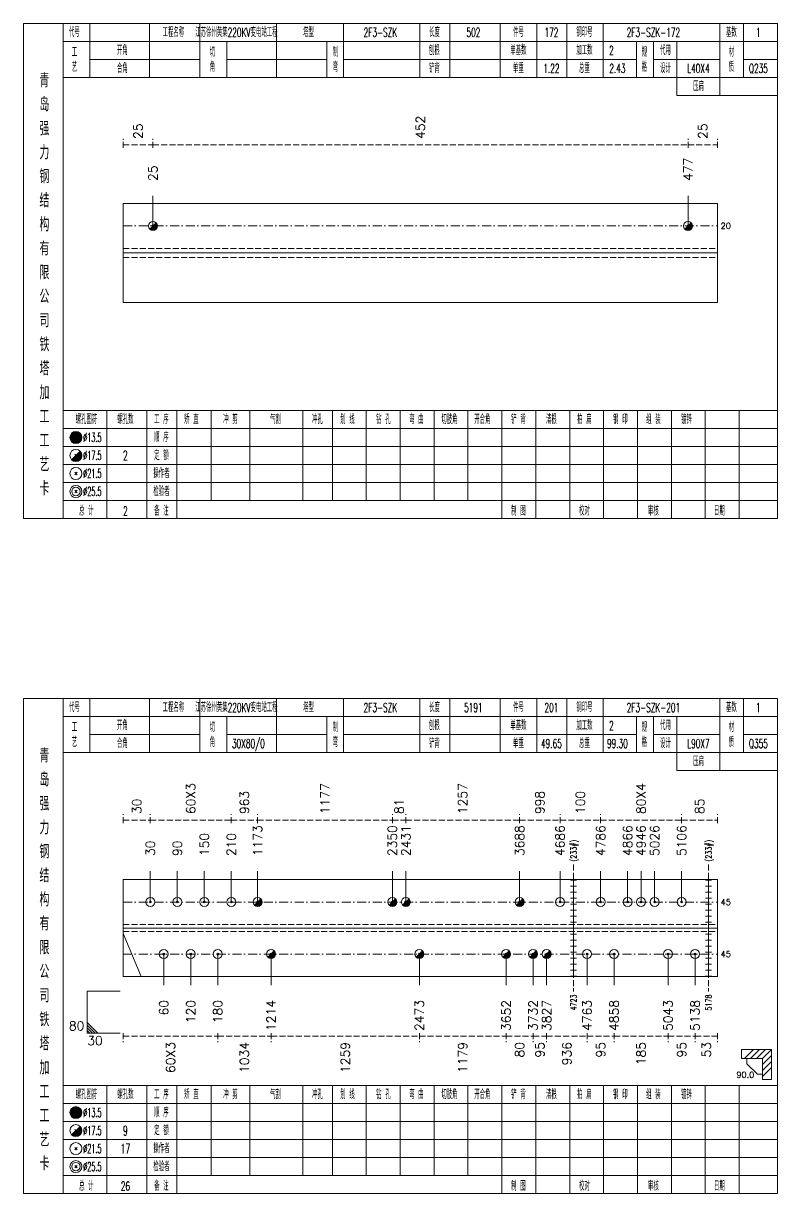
# Model space of a CAD drawing. Extents: x 0 to 4623, y -1159 to 4890.
# Drawn here: x 3425.4 to 3676.8, y 3825 to 4215 of the extents above; entities that cross this region are included whole.
import ezdxf
from ezdxf.enums import TextEntityAlignment as Align

# ---------------------------------------------------------------- set-up
doc = ezdxf.new("R2010")
doc.units = 0
doc.header["$MEASUREMENT"] = 0
doc.linetypes.add('一点画线', pattern=[5.2, 3, -1, 0.2, -1])
doc.linetypes.add('虚线', pattern=[2.75, 2, -0.75])
doc.layers.get('0').update_dxf_attribs({"linetype": 'CONTINUOUS', "lineweight": 25})
for name, color, linetype, lineweight in [('1', 7, 'CONTINUOUS', 25), ('2', 7, 'CONTINUOUS', 25), ('4', 7, 'CONTINUOUS', 25), ('5', 7, 'CONTINUOUS', 25)]:
    doc.layers.add(name, color=color, linetype=linetype, lineweight=lineweight)
doc.styles.get("Standard").update_dxf_attribs({"font": 'simplex.shx', "width": 0.7, "height": 3, "bigfont": 'gbhzfs.shx'})

# ---------------------------------------------------------------- blocks, each defined once
blk = doc.blocks.new('孔21.5')
at = {"layer": '5', "color": 7, "linetype": 'Continuous', "lineweight": 13}
for p, q in [((-0.2, -0.2), (0.2, 0.2)), ((-0.2, 0.2), (0.2, -0.2))]:
    blk.add_line(p, q, dxfattribs=at)
blk.add_circle((0, 0), 1, dxfattribs=at)
blk = doc.blocks.new('孔17.5')
at = {"layer": '5', "color": 7, "linetype": 'Continuous', "lineweight": 13}
for p, q in [((-0.707, -0.707), (0.707, 0.707)), ((-0.2, 0.2), (0.2, -0.2))]:
    blk.add_line(p, q, dxfattribs=at)
blk.add_circle((0, 0), 1, dxfattribs=at)
for radius in [0.9, 0.8, 0.7, 0.6, 0.5, 0.4, 0.3, 0.2, 0.1]:
    blk.add_arc((0, 0), radius, 225, 45, dxfattribs=at)

msp = doc.modelspace()

# ---------------------------------------------------------------- linework, layer by layer
at = {"color": 8, "linetype": '虚线', "lineweight": 9}
for p, q in [((3458.7, 4173.5), (3458.7, 4176.5)), ((3458.7, 4174.5), (3468.566, 4174.5)), ((3468.566, 4173.5), (3468.566, 4176.5)), ((3468.566, 4173.5), (3468.566, 4176.5)), ((3468.566, 4174.5), (3646.934, 4174.5)), ((3646.934, 4173.5), (3646.934, 4176.5)), ((3646.934, 4173.5), (3646.934, 4176.5)), ((3646.934, 4174.5), (3656.8, 4174.5)), ((3656.8, 4173.5), (3656.8, 4176.5)), ((3458.7, 3948.5), (3458.7, 3951.5)), ((3467.7, 3948.5), (3467.7, 3951.5)), ((3467.7, 3948.5), (3467.7, 3951.5)), ((3494.7, 3948.5), (3494.7, 3951.5)), ((3494.7, 3948.5), (3494.7, 3951.5)), ((3503.464, 3948.5), (3503.464, 3951.5)), ((3503.464, 3948.5), (3503.464, 3951.5)), ((3548.381, 3948.5), (3548.381, 3951.5)), ((3548.381, 3948.5), (3548.381, 3951.5)), ((3552.881, 3948.5), (3552.881, 3951.5)), ((3552.881, 3948.5), (3552.881, 3951.5)), ((3590.8, 3948.5), (3590.8, 3951.5)), ((3590.8, 3948.5), (3590.8, 3951.5)), ((3604.3, 3948.5), (3604.3, 3951.5)), ((3604.3, 3948.5), (3604.3, 3951.5)), ((3617.8, 3948.5), (3617.8, 3951.5)), ((3617.8, 3948.5), (3617.8, 3951.5)), ((3644.8, 3948.5), (3644.8, 3951.5)), ((3644.8, 3948.5), (3644.8, 3951.5)), ((3656.8, 3948.5), (3656.8, 3951.5)), ((3458.7, 3949.5), (3467.7, 3949.5)), ((3467.7, 3949.5), (3494.7, 3949.5)), ((3494.7, 3949.5), (3503.464, 3949.5)), ((3503.464, 3949.5), (3548.381, 3949.5)), ((3548.381, 3949.5), (3552.881, 3949.5)), ((3552.881, 3949.5), (3590.8, 3949.5)), ((3590.8, 3949.5), (3604.3, 3949.5)), ((3604.3, 3949.5), (3617.8, 3949.5)), ((3617.8, 3949.5), (3644.8, 3949.5)), ((3644.8, 3949.5), (3656.8, 3949.5)), ((3458.7, 3878.5), (3458.7, 3875.5)), ((3458.7, 3877.5), (3490.2, 3877.5)), ((3490.2, 3878.5), (3490.2, 3875.5)), ((3490.2, 3878.5), (3490.2, 3875.5)), ((3490.2, 3877.5), (3507.964, 3877.5)), ((3507.964, 3878.5), (3507.964, 3875.5)), ((3507.964, 3878.5), (3507.964, 3875.5)), ((3507.964, 3877.5), (3557.381, 3877.5)), ((3557.381, 3878.5), (3557.381, 3875.5)), ((3557.381, 3878.5), (3557.381, 3875.5)), ((3557.381, 3877.5), (3586.3, 3877.5)), ((3586.3, 3878.5), (3586.3, 3875.5)), ((3586.3, 3878.5), (3586.3, 3875.5)), ((3586.3, 3877.5), (3595.3, 3877.5)), ((3595.3, 3878.5), (3595.3, 3875.5)), ((3595.3, 3878.5), (3595.3, 3875.5)), ((3595.3, 3877.5), (3599.8, 3877.5)), ((3599.8, 3878.5), (3599.8, 3875.5)), ((3599.8, 3878.5), (3599.8, 3875.5)), ((3599.8, 3877.5), (3613.3, 3877.5)), ((3613.3, 3878.5), (3613.3, 3875.5)), ((3613.3, 3878.5), (3613.3, 3875.5)), ((3613.3, 3877.5), (3622.3, 3877.5)), ((3622.3, 3878.5), (3622.3, 3875.5)), ((3622.3, 3878.5), (3622.3, 3875.5)), ((3622.3, 3877.5), (3640.3, 3877.5)), ((3640.3, 3878.5), (3640.3, 3875.5)), ((3640.3, 3878.5), (3640.3, 3875.5)), ((3640.3, 3877.5), (3649.3, 3877.5)), ((3649.3, 3878.5), (3649.3, 3875.5)), ((3649.3, 3878.5), (3649.3, 3875.5)), ((3649.3, 3877.5), (3656.8, 3877.5)), ((3656.8, 3878.5), (3656.8, 3875.5))]:
    msp.add_line(p, q, dxfattribs=at)
at = {"color": 7, "linetype": 'Continuous', "lineweight": 13}
for p, q in [((3468.566, 4147.5), (3468.566, 4157.5)), ((3646.934, 4147.5), (3646.934, 4157.5)), ((3467.7, 3922.167), (3467.7, 3932.5)), ((3476.7, 3922.167), (3476.7, 3932.5)), ((3485.7, 3922.167), (3485.7, 3932.5)), ((3494.7, 3922.167), (3494.7, 3932.5)), ((3503.464, 3922.167), (3503.464, 3932.5)), ((3548.381, 3922.167), (3548.381, 3932.5)), ((3552.881, 3922.167), (3552.881, 3932.5)), ((3590.8, 3922.167), (3590.8, 3932.5)), ((3604.3, 3922.167), (3604.3, 3932.5)), ((3617.8, 3922.167), (3617.8, 3932.5)), ((3626.8, 3922.167), (3626.8, 3932.5)), ((3631.3, 3922.167), (3631.3, 3932.5)), ((3635.8, 3922.167), (3635.8, 3932.5)), ((3644.8, 3922.167), (3644.8, 3932.5)), ((3458.7, 3911.704), (3464.7, 3897.333)), ((3472.2, 3904.833), (3472.2, 3894.5)), ((3481.2, 3904.833), (3481.2, 3894.5)), ((3490.2, 3904.833), (3490.2, 3894.5)), ((3507.964, 3904.833), (3507.964, 3894.5)), ((3557.381, 3904.833), (3557.381, 3894.5)), ((3586.3, 3904.833), (3586.3, 3894.5)), ((3595.3, 3904.833), (3595.3, 3894.5)), ((3599.8, 3904.833), (3599.8, 3894.5)), ((3613.3, 3904.833), (3613.3, 3894.5)), ((3622.3, 3904.833), (3622.3, 3894.5)), ((3640.3, 3904.833), (3640.3, 3894.5)), ((3649.3, 3904.833), (3649.3, 3894.5)), ((3446.7, 3892.5), (3457.7, 3892.5)), ((3446.7, 3892.5), (3446.7, 3878.5)), ((3450.2, 3878.5), (3446.7, 3882)), ((3449.325, 3878.5), (3446.7, 3881.125)), ((3448.45, 3878.5), (3446.7, 3880.25)), ((3447.575, 3878.5), (3446.7, 3879.375)), ((3446.7, 3878.5), (3457.7, 3878.5))]:
    msp.add_line(p, q, dxfattribs=at)
at = {"color": 7, "linetype": 'Continuous', "lineweight": 18}
for p, q in [((3458.7, 4155), (3458.7, 4122)), ((3458.7, 4155), (3656.8, 4155)), ((3656.8, 4155), (3656.8, 4122)), ((3458.7, 4138.5), (3656.8, 4138.5)), ((3458.7, 3929.667), (3458.7, 3897.333)), ((3458.7, 3929.667), (3656.8, 3929.667)), ((3656.8, 3929.667), (3656.8, 3897.333)), ((3458.7, 3913.5), (3656.8, 3913.5))]:
    msp.add_line(p, q, dxfattribs=at)
at = {"color": 3, "linetype": '一点画线', "lineweight": 13}
for p, q in [((3458.7, 4147.5), (3656.8, 4147.5)), ((3458.7, 3922.167), (3656.8, 3922.167)), ((3458.7, 3904.833), (3656.8, 3904.833))]:
    msp.add_line(p, q, dxfattribs=at)
at = {"color": 1, "linetype": '虚线', "lineweight": 18}
for p, q in [((3458.7, 4140), (3656.8, 4140)), ((3458.7, 4137), (3656.8, 4137)), ((3458.7, 3914.667), (3656.8, 3914.667)), ((3458.7, 3912.333), (3656.8, 3912.333))]:
    msp.add_line(p, q, dxfattribs=at)
at = {"layer": '1', "color": 7, "linetype": 'Continuous', "lineweight": 18}
for p, q in [((3458.7, 4122), (3656.8, 4122)), ((3458.7, 3897.333), (3656.8, 3897.333))]:
    msp.add_line(p, q, dxfattribs=at)
at = {"layer": '2', "color": 216, "linetype": '虚线', "lineweight": 13}
for p, q in [((3608.8, 3934.667), (3608.8, 3892.333)), ((3653.8, 3934.667), (3653.8, 3892.333))]:
    msp.add_line(p, q, dxfattribs=at)
at = {"layer": '2', "color": 7, "linetype": 'Continuous', "lineweight": 13}
for p, q in [((3609.8, 3929.5), (3607.8, 3929.5)), ((3609.8, 3927.5), (3607.8, 3927.5)), ((3608.8, 3913.5), (3608.8, 3929.667)), ((3654.8, 3929.5), (3652.8, 3929.5)), ((3654.8, 3927.5), (3652.8, 3927.5)), ((3653.8, 3913.5), (3653.8, 3929.667)), ((3609.8, 3925.5), (3607.8, 3925.5)), ((3609.8, 3923.5), (3607.8, 3923.5)), ((3654.8, 3925.5), (3652.8, 3925.5)), ((3654.8, 3923.5), (3652.8, 3923.5)), ((3609.8, 3921.5), (3607.8, 3921.5)), ((3609.8, 3919.5), (3607.8, 3919.5)), ((3654.8, 3921.5), (3652.8, 3921.5)), ((3654.8, 3919.5), (3652.8, 3919.5)), ((3609.8, 3917.5), (3607.8, 3917.5)), ((3654.8, 3917.5), (3652.8, 3917.5)), ((3609.8, 3915.5), (3607.8, 3915.5)), ((3608.8, 3913.5), (3608.8, 3897.333)), ((3654.8, 3915.5), (3652.8, 3915.5)), ((3653.8, 3913.5), (3653.8, 3897.333)), ((3607.8, 3911.5), (3609.8, 3911.5)), ((3607.8, 3909.5), (3609.8, 3909.5)), ((3652.8, 3911.5), (3654.8, 3911.5)), ((3652.8, 3909.5), (3654.8, 3909.5)), ((3607.8, 3907.5), (3609.8, 3907.5)), ((3607.8, 3905.5), (3609.8, 3905.5)), ((3652.8, 3907.5), (3654.8, 3907.5)), ((3652.8, 3905.5), (3654.8, 3905.5)), ((3607.8, 3903.5), (3609.8, 3903.5)), ((3607.8, 3901.5), (3609.8, 3901.5)), ((3652.8, 3903.5), (3654.8, 3903.5)), ((3652.8, 3901.5), (3654.8, 3901.5)), ((3607.8, 3899.5), (3609.8, 3899.5)), ((3607.8, 3897.5), (3609.8, 3897.5)), ((3652.8, 3899.5), (3654.8, 3899.5)), ((3652.8, 3897.5), (3654.8, 3897.5)), ((3674.8, 3873), (3664.8, 3873)), ((3664.8, 3873), (3664.8, 3870)), ((3665.8, 3870), (3668.8, 3873)), ((3667.8, 3870), (3670.8, 3873)), ((3669.8, 3870), (3672.8, 3873)), ((3671.8, 3870), (3674.8, 3873)), ((3674.8, 3863), (3674.8, 3873)), ((3664.8, 3870), (3671.8, 3870)), ((3666.55, 3870), (3666.55, 3868.25)), ((3671.8, 3868), (3674.8, 3871)), ((3671.8, 3870), (3671.8, 3863)), ((3671.8, 3866), (3674.8, 3869)), ((3670.05, 3864.75), (3666.55, 3868.25)), ((3671.8, 3864), (3674.8, 3867)), ((3670.05, 3864.75), (3671.8, 3864.75)), ((3671.8, 3863), (3674.8, 3863))]:
    msp.add_line(p, q, dxfattribs=at)
at = {"layer": '4', "color": 1, "linetype": 'Continuous', "lineweight": 18}
for p, q in [((3438.7, 4050), (3438.7, 4215)), ((3447.6, 4197), (3447.6, 4215)), ((3467.4, 4197), (3467.4, 4215)), ((3484.2, 4197), (3484.2, 4215)), ((3509.8, 4197), (3509.8, 4215)), ((3532.1, 4197), (3532.1, 4215)), ((3557.6, 4197), (3557.6, 4215)), ((3567.6, 4197), (3567.6, 4215)), ((3584.3, 4197), (3584.3, 4215)), ((3596.5, 4197), (3596.5, 4215)), ((3606.5, 4197), (3606.5, 4215)), ((3618.7, 4197), (3618.7, 4215)), ((3657.6, 4191), (3657.6, 4215)), ((3665.4, 4197), (3665.4, 4215)), ((3438.7, 4209), (3676.8, 4209)), ((3493.2, 4197), (3493.2, 4209)), ((3526.5, 4197), (3526.5, 4209)), ((3629.8, 4197), (3629.8, 4209)), ((3635.4, 4197), (3635.4, 4209)), ((3643.2, 4191), (3643.2, 4209)), ((3447.6, 4203), (3484.2, 4203)), ((3493.2, 4203), (3526.5, 4203)), ((3532.1, 4203), (3629.8, 4203)), ((3635.4, 4203), (3657.6, 4203)), ((3665.4, 4203), (3676.8, 4203)), ((3438.7, 4197), (3676.8, 4197)), ((3643.2, 4191), (3676.8, 4191)), ((3438.7, 4086), (3676.8, 4086)), ((3453.2, 4050), (3453.2, 4086)), ((3466.5, 4050), (3466.5, 4086)), ((3476.6, 4050), (3476.6, 4086)), ((3488, 4056), (3488, 4086)), ((3500.9, 4056), (3500.9, 4086)), ((3518.5, 4056), (3518.5, 4086)), ((3528.4, 4056), (3528.4, 4086)), ((3539.7, 4056), (3539.7, 4086)), ((3551, 4056), (3551, 4086)), ((3562.3, 4056), (3562.3, 4086)), ((3573.5, 4056), (3573.5, 4086)), ((3584.9, 4056), (3584.9, 4086)), ((3596.2, 4056), (3596.2, 4086)), ((3607.5, 4056), (3607.5, 4086)), ((3618.8, 4056), (3618.8, 4086)), ((3630.1, 4056), (3630.1, 4086)), ((3641.4, 4056), (3641.4, 4086)), ((3652.7, 4056), (3652.7, 4086)), ((3664, 4056), (3664, 4086)), ((3438.7, 4080), (3676.8, 4080)), ((3438.7, 4074), (3676.8, 4074)), ((3438.7, 4068), (3676.8, 4068)), ((3438.7, 4062), (3676.8, 4062)), ((3438.7, 4056), (3676.8, 4056)), ((3584.9, 4050), (3584.9, 4056)), ((3596.2, 4050), (3596.2, 4056)), ((3607.5, 4050), (3607.5, 4056)), ((3618.8, 4050), (3618.8, 4056)), ((3630.1, 4050), (3630.1, 4056)), ((3641.4, 4050), (3641.4, 4056)), ((3652.7, 4050), (3652.7, 4056)), ((3664, 4050), (3664, 4056)), ((3438.7, 3825), (3438.7, 3990)), ((3447.6, 3972), (3447.6, 3990)), ((3467.4, 3972), (3467.4, 3990)), ((3484.2, 3972), (3484.2, 3990)), ((3509.8, 3972), (3509.8, 3990)), ((3532.1, 3972), (3532.1, 3990)), ((3557.6, 3972), (3557.6, 3990)), ((3567.6, 3972), (3567.6, 3990)), ((3584.3, 3972), (3584.3, 3990)), ((3596.5, 3972), (3596.5, 3990)), ((3606.5, 3972), (3606.5, 3990)), ((3618.7, 3972), (3618.7, 3990)), ((3657.6, 3966), (3657.6, 3990)), ((3665.4, 3972), (3665.4, 3990)), ((3438.7, 3984), (3676.8, 3984)), ((3493.2, 3972), (3493.2, 3984)), ((3526.5, 3972), (3526.5, 3984)), ((3629.8, 3972), (3629.8, 3984)), ((3635.4, 3972), (3635.4, 3984)), ((3643.2, 3966), (3643.2, 3984)), ((3447.6, 3978), (3484.2, 3978)), ((3493.2, 3978), (3526.5, 3978)), ((3532.1, 3978), (3629.8, 3978)), ((3635.4, 3978), (3657.6, 3978)), ((3665.4, 3978), (3676.8, 3978)), ((3438.7, 3972), (3676.8, 3972)), ((3643.2, 3966), (3676.8, 3966)), ((3438.7, 3861), (3676.8, 3861)), ((3453.2, 3825), (3453.2, 3861)), ((3466.5, 3825), (3466.5, 3861)), ((3476.6, 3825), (3476.6, 3861)), ((3488, 3831), (3488, 3861)), ((3500.9, 3831), (3500.9, 3861)), ((3518.5, 3831), (3518.5, 3861)), ((3528.4, 3831), (3528.4, 3861)), ((3539.7, 3831), (3539.7, 3861)), ((3551, 3831), (3551, 3861)), ((3562.3, 3831), (3562.3, 3861)), ((3573.5, 3831), (3573.5, 3861)), ((3584.9, 3831), (3584.9, 3861)), ((3596.2, 3831), (3596.2, 3861)), ((3607.5, 3831), (3607.5, 3861)), ((3618.8, 3831), (3618.8, 3861)), ((3630.1, 3831), (3630.1, 3861)), ((3641.4, 3831), (3641.4, 3861)), ((3652.7, 3831), (3652.7, 3861)), ((3664, 3831), (3664, 3861)), ((3438.7, 3855), (3676.8, 3855)), ((3438.7, 3849), (3676.8, 3849)), ((3438.7, 3843), (3676.8, 3843)), ((3438.7, 3837), (3676.8, 3837)), ((3438.7, 3831), (3676.8, 3831)), ((3584.9, 3825), (3584.9, 3831)), ((3596.2, 3825), (3596.2, 3831)), ((3607.5, 3825), (3607.5, 3831)), ((3618.8, 3825), (3618.8, 3831)), ((3630.1, 3825), (3630.1, 3831)), ((3641.4, 3825), (3641.4, 3831)), ((3652.7, 3825), (3652.7, 3831)), ((3664, 3825), (3664, 3831))]:
    msp.add_line(p, q, dxfattribs=at)
at = {"layer": '4', "color": 7, "linetype": 'Continuous', "lineweight": 13}
for p, q in [((3442.7, 4076.8), (3443.1, 4077.2)), ((3443.1, 4076.8), (3442.7, 4077.2)), ((3441.486, 4069.586), (3444.314, 4072.414)), ((3442.5, 4071.4), (3443.3, 4070.6)), ((3442.5, 4064.6), (3443.3, 4065.4)), ((3442.5, 4065.4), (3443.3, 4064.6)), ((3442.5, 4058.6), (3443.3, 4059.4)), ((3442.5, 4059.4), (3443.3, 4058.6)), ((3442.7, 3851.8), (3443.1, 3852.2)), ((3443.1, 3851.8), (3442.7, 3852.2)), ((3441.486, 3844.586), (3444.314, 3847.414)), ((3442.5, 3846.4), (3443.3, 3845.6)), ((3442.5, 3839.6), (3443.3, 3840.4)), ((3442.5, 3840.4), (3443.3, 3839.6)), ((3442.5, 3833.6), (3443.3, 3834.4)), ((3442.5, 3834.4), (3443.3, 3833.6))]:
    msp.add_line(p, q, dxfattribs=at)
at = {"layer": '4', "color": 1, "linetype": 'Continuous', "lineweight": 18}
for points in [[(3425.4, 4215), (3425.4, 4050), (3676.8, 4050), (3676.8, 4215)], [(3425.4, 3990), (3425.4, 3825), (3676.8, 3825), (3676.8, 3990)]]:
    msp.add_lwpolyline(points, close=True, dxfattribs=at)
at = {"layer": '4', "color": 7, "linetype": 'Continuous', "lineweight": 13}
for centre, radius in [((3442.9, 4077), 2), ((3442.9, 4077), 1.8), ((3442.9, 4077), 1.6), ((3442.9, 4077), 1.4), ((3442.9, 4077), 1.2), ((3442.9, 4077), 1), ((3442.9, 4077), 0.8), ((3442.9, 4077), 0.6), ((3442.9, 4077), 0.4), ((3442.9, 4077), 0.2), ((3442.9, 4071), 2), ((3442.9, 4065), 2), ((3442.9, 4059), 2), ((3442.9, 4059), 1.4), ((3442.9, 3852), 2), ((3442.9, 3852), 1.8), ((3442.9, 3852), 1.6), ((3442.9, 3852), 1.4), ((3442.9, 3852), 1.2), ((3442.9, 3852), 1), ((3442.9, 3852), 0.8), ((3442.9, 3852), 0.6), ((3442.9, 3852), 0.4), ((3442.9, 3852), 0.2), ((3442.9, 3846), 2), ((3442.9, 3840), 2), ((3442.9, 3834), 2), ((3442.9, 3834), 1.4)]:
    msp.add_circle(centre, radius, dxfattribs=at)
for centre, radius in [((3442.9, 4071), 1.8), ((3442.9, 4071), 1.6), ((3442.9, 4071), 1.4), ((3442.9, 4071), 1.2), ((3442.9, 4071), 1), ((3442.9, 4071), 0.8), ((3442.9, 4071), 0.6), ((3442.9, 4071), 0.4), ((3442.9, 4071), 0.2), ((3442.9, 3846), 1.8), ((3442.9, 3846), 1.6), ((3442.9, 3846), 1.4), ((3442.9, 3846), 1.2), ((3442.9, 3846), 1), ((3442.9, 3846), 0.8), ((3442.9, 3846), 0.6), ((3442.9, 3846), 0.4), ((3442.9, 3846), 0.2)]:
    msp.add_arc(centre, radius, 225, 45, dxfattribs=at)

# ---------------------------------------------------------------- block references
at = {"color": 7, "linetype": 'Continuous', "lineweight": 13, "xscale": 1.5, "yscale": 1.5, "zscale": 1.5}
for name, p in [('孔17.5', (3468.566, 4147.5)), ('孔17.5', (3646.934, 4147.5)), ('孔21.5', (3467.7, 3922.167)), ('孔21.5', (3476.7, 3922.167)), ('孔21.5', (3485.7, 3922.167)), ('孔21.5', (3494.7, 3922.167)), ('孔17.5', (3503.464, 3922.167)), ('孔17.5', (3548.381, 3922.167)), ('孔17.5', (3552.881, 3922.167)), ('孔17.5', (3590.8, 3922.167)), ('孔21.5', (3604.3, 3922.167)), ('孔21.5', (3617.8, 3922.167)), ('孔21.5', (3626.8, 3922.167)), ('孔21.5', (3631.3, 3922.167)), ('孔21.5', (3635.8, 3922.167)), ('孔21.5', (3644.8, 3922.167))]:
    msp.add_blockref(name, p, dxfattribs=at)
at = {"layer": '1', "color": 7, "linetype": 'Continuous', "lineweight": 13, "xscale": 1.5, "yscale": 1.5, "zscale": 1.5}
for name, p in [('孔21.5', (3472.2, 3904.833)), ('孔21.5', (3481.2, 3904.833)), ('孔21.5', (3490.2, 3904.833)), ('孔17.5', (3507.964, 3904.833)), ('孔17.5', (3557.381, 3904.833)), ('孔17.5', (3586.3, 3904.833)), ('孔17.5', (3595.3, 3904.833)), ('孔17.5', (3599.8, 3904.833)), ('孔21.5', (3613.3, 3904.833)), ('孔21.5', (3622.3, 3904.833)), ('孔21.5', (3640.3, 3904.833)), ('孔21.5', (3649.3, 3904.833))]:
    msp.add_blockref(name, p, dxfattribs=at)

# ---------------------------------------------------------------- texts
at = {"color": 8, "linetype": 'Continuous', "lineweight": 9}
for s, p in [('25', (3463.633, 4176.5)), ('452', (3557.75, 4176.5)), ('25', (3651.867, 4176.5)), ('60X3', (3481.2, 3951.5)), ('963', (3499.082, 3951.5)), ('1177', (3525.923, 3951.5)), ('1257', (3571.841, 3951.5)), ('998', (3597.55, 3951.5)), ('100', (3611.05, 3951.5)), ('80X4', (3631.3, 3951.5)), ('30', (3463.2, 3951.5)), ('81', (3550.631, 3951.5)), ('85', (3650.8, 3951.5))]:
    msp.add_text(s, height=3, rotation=90, dxfattribs=at).set_placement(p, align=Align.MIDDLE_LEFT)
at = {"color": 7, "linetype": 'Continuous', "lineweight": 13}
for s, p in [('477', (3646.934, 4162.5)), ('25', (3468.566, 4162.5)), ('1173', (3503.464, 3937.5)), ('2350', (3548.381, 3937.5)), ('3688', (3590.8, 3937.5)), ('4686', (3604.3, 3937.5)), ('4786', (3617.8, 3937.5)), ('4866', (3626.8, 3937.5)), ('4946', (3631.3, 3937.5)), ('5026', (3635.8, 3937.5)), ('5106', (3644.8, 3937.5)), ('150', (3485.7, 3937.5)), ('210', (3494.7, 3937.5)), ('2431', (3552.881, 3937.5)), ('30', (3467.7, 3937.5)), ('90', (3476.7, 3937.5))]:
    msp.add_text(s, height=3, rotation=90, dxfattribs=at).set_placement(p, align=Align.MIDDLE_LEFT)
for s, p in [('20', (3657.8, 4147.5)), ('45', (3657.8, 3922.167)), ('45', (3657.8, 3904.833))]:
    msp.add_text(s, height=2, dxfattribs=at).set_placement(p, align=Align.MIDDLE_LEFT)
msp.add_text('80', height=3, dxfattribs=at).set_placement((3445.7, 3878.5), align=Align.BOTTOM_RIGHT)
msp.add_text('30', height=3, dxfattribs=at).set_placement((3446.7, 3877.5), align=Align.TOP_LEFT)
at = {"color": 8, "linetype": 'Continuous', "lineweight": 9}
for s, p in [('60X3', (3474.45, 3875.5)), ('1034', (3499.082, 3875.5)), ('1259', (3532.673, 3875.5)), ('1179', (3571.841, 3875.5)), ('80', (3590.8, 3875.5)), ('95', (3597.55, 3875.5)), ('936', (3606.55, 3875.5)), ('95', (3617.8, 3875.5)), ('185', (3631.3, 3875.5)), ('95', (3644.8, 3875.5)), ('53', (3653.05, 3875.5))]:
    msp.add_text(s, height=3, rotation=90, dxfattribs=at).set_placement(p, align=Align.MIDDLE_RIGHT)
at = {"layer": '1', "color": 7, "linetype": 'Continuous', "lineweight": 13}
for s, p in [('60', (3472.2, 3889.5)), ('120', (3481.2, 3889.5)), ('180', (3490.2, 3889.5)), ('1214', (3507.964, 3889.5)), ('2473', (3557.381, 3889.5)), ('3652', (3586.3, 3889.5)), ('3732', (3595.3, 3889.5)), ('3827', (3599.8, 3889.5)), ('4763', (3613.3, 3889.5)), ('4858', (3622.3, 3889.5)), ('5043', (3640.3, 3889.5)), ('5138', (3649.3, 3889.5))]:
    msp.add_text(s, height=3, rotation=90, dxfattribs=at).set_placement(p, align=Align.MIDDLE_RIGHT)
at = {"layer": '2', "color": 7, "linetype": 'Continuous', "lineweight": 13, "width": 0.7}
for p in [(3608.8, 3935.667), (3653.8, 3935.667)]:
    msp.add_text('(233#)', height=2, rotation=90, dxfattribs=at).set_placement(p, align=Align.MIDDLE_LEFT)
for s, p in [('4723', (3608.8, 3891.333)), ('5178', (3653.8, 3891.333))]:
    msp.add_text(s, height=2, rotation=90, dxfattribs=at).set_placement(p, align=Align.MIDDLE_RIGHT)
at = {"layer": '2', "color": 7, "linetype": 'Continuous', "lineweight": 13}
msp.add_text('90.0', height=2, dxfattribs=at).set_placement((3669.05, 3863), align=Align.BOTTOM_RIGHT)
at = {"layer": '4', "color": 1, "linetype": 'Continuous', "lineweight": 13}
for s, height, width, p in [('代号', 3, 0.6, (3442.4, 4212)), ('工程名称', 3, 0.6, (3475.4, 4212)), ('江苏徐州黄集220KV变电站工程', 3, 0.6, (3496.4, 4212)), ('塔型', 3, 0.6, (3520.4, 4212)), ('2F3-SZK', 3, 0.6, (3544.4, 4212)), ('长度', 3, 0.6, (3562.4, 4212)), ('502', 3, 0.6, (3575.4, 4212)), ('件号', 3, 0.6, (3590.4, 4212)), ('172', 3, 0.6, (3601.4, 4212)), ('钢印号', 3, 0.6, (3612.4, 4212)), ('2F3-SZK-172', 3, 0.6, (3635.4, 4212)), ('基数', 3, 0.6, (3661.4, 4212)), ('1', 3, 0.6, (3670.4, 4212)), ('工', 3, 0.6, (3442.4, 4205.4)), ('开角', 3, 0.6, (3458.4, 4206)), ('切', 3, 0.6, (3488.4, 4205.4)), ('制', 3, 0.6, (3529.4, 4205.4)), ('刨根', 3, 0.6, (3562.4, 4206)), ('单基数', 3, 0.6, (3590.4, 4206)), ('加工数', 3, 0.6, (3612.4, 4206)), ('2', 3, 0.6, (3621.4, 4206)), ('规', 3, 0.6, (3632.4, 4205.4)), ('代用', 3, 0.6, (3639.4, 4206)), ('材', 3, 0.6, (3661.4, 4205.4)), ('艺', 3, 0.6, (3442.4, 4200.4)), ('合角', 3, 0.6, (3458.4, 4200)), ('角', 3, 0.6, (3488.4, 4200.4)), ('弯', 3, 0.6, (3529.4, 4200.4)), ('铲背', 3, 0.6, (3562.4, 4200)), ('单重', 3, 0.6, (3590.4, 4200)), ('1.22', 3, 0.6, (3601.4, 4200)), ('总重', 3, 0.6, (3612.4, 4200)), ('2.43', 3, 0.6, (3623.4, 4200)), ('格', 3, 0.6, (3632.4, 4200.4)), ('设计', 3, 0.6, (3639.4, 4200)), ('L40X4', 3, 0.6, (3650.4, 4200)), ('质', 3, 0.6, (3661.4, 4200.4)), ('Q235', 3, 0.6, (3670.4, 4200)), ('青', 4.6, 0.8, (3432.4, 4196)), ('压扁', 3, 0.6, (3650.4, 4194)), ('岛', 4.6, 0.8, (3432.4, 4188)), ('强', 4.6, 0.8, (3432.4, 4180)), ('力', 4.6, 0.8, (3432.4, 4172)), ('钢', 4.6, 0.8, (3432.4, 4164)), ('结', 4.6, 0.8, (3432.4, 4156)), ('构', 4.6, 0.8, (3432.4, 4148)), ('有', 4.6, 0.8, (3432.4, 4140)), ('限', 4.6, 0.8, (3432.4, 4132)), ('公', 4.6, 0.8, (3432.4, 4124)), ('司', 4.6, 0.8, (3432.4, 4116)), ('铁', 4.6, 0.8, (3432.4, 4108)), ('塔', 4.6, 0.8, (3432.4, 4100)), ('加', 4.6, 0.8, (3432.4, 4092)), ('工', 4.6, 0.8, (3432.4, 4084)), ('螺孔图符', 3, 0.6, (3446.4, 4083)), ('螺孔数', 3, 0.6, (3459.4, 4083)), ('工 序', 3, 0.6, (3471.4, 4083)), ('矫 直', 3, 0.6, (3481.4, 4083)), ('冲 剪', 3, 0.6, (3494.4, 4083)), ('气割', 3, 0.6, (3509.4, 4083)), ('冲孔', 3, 0.6, (3523.4, 4083)), ('划 线', 3, 0.6, (3533.4, 4083)), ('钻 孔', 3, 0.6, (3545.4, 4083)), ('弯 曲', 3, 0.6, (3556.4, 4083)), ('切肢角', 3, 0.6, (3567.4, 4083)), ('开合角', 3, 0.6, (3578.4, 4083)), ('铲 背', 3, 0.6, (3590.4, 4083)), ('清根', 3, 0.6, (3601.4, 4083)), ('拍 扁', 3, 0.6, (3612.4, 4083)), ('钢 印', 3, 0.6, (3624.4, 4083)), ('组 装', 3, 0.6, (3635.4, 4083)), ('镀锌', 3, 0.6, (3646.4, 4083)), ('工', 4.6, 0.8, (3432.4, 4076)), ('%%C13.5', 3, 0.5, (3448.4, 4077)), ('顺 序', 3, 0.6, (3471.4, 4077)), ('%%C17.5', 3, 0.5, (3448.4, 4071)), ('2', 3.2, 0.6, (3459.4, 4071)), ('定 额', 3, 0.6, (3471.4, 4071)), ('艺', 4.6, 0.8, (3432.4, 4068)), ('%%C21.5', 3, 0.5, (3448.4, 4065)), ('操作者', 3, 0.6, (3471.4, 4065)), ('卡', 4.6, 0.8, (3432.4, 4060)), ('%%C25.5', 3, 0.5, (3448.4, 4059)), ('检验者', 3, 0.6, (3471.4, 4059)), ('总 计', 3, 0.6, (3446.4, 4052.5)), ('2', 3, 0.6, (3459.4, 4052.5)), ('备 注', 3, 0.6, (3471.4, 4052.5)), ('制 图', 3, 0.6, (3590.4, 4052.5)), ('校对', 3, 0.6, (3612.4, 4052.5)), ('审核', 3, 0.6, (3635.4, 4052.5)), ('日期', 3, 0.6, (3657.4, 4052.5)), ('代号', 3, 0.6, (3442.4, 3987)), ('工程名称', 3, 0.6, (3475.4, 3987)), ('江苏徐州黄集220KV变电站工程', 3, 0.6, (3496.4, 3987)), ('塔型', 3, 0.6, (3520.4, 3987)), ('2F3-SZK', 3, 0.6, (3544.4, 3987)), ('长度', 3, 0.6, (3562.4, 3987)), ('5191', 3, 0.6, (3575.4, 3987)), ('件号', 3, 0.6, (3590.4, 3987)), ('201', 3, 0.6, (3601.4, 3987)), ('钢印号', 3, 0.6, (3612.4, 3987)), ('2F3-SZK-201', 3, 0.6, (3635.4, 3987)), ('基数', 3, 0.6, (3661.4, 3987)), ('1', 3, 0.6, (3670.4, 3987)), ('开角', 3, 0.6, (3458.4, 3981)), ('切', 3, 0.6, (3488.4, 3980.4)), ('制', 3, 0.6, (3529.4, 3980.4)), ('刨根', 3, 0.6, (3562.4, 3981)), ('单基数', 3, 0.6, (3590.4, 3981)), ('加工数', 3, 0.6, (3612.4, 3981)), ('2', 3, 0.6, (3621.4, 3981)), ('规', 3, 0.6, (3632.4, 3980.4)), ('代用', 3, 0.6, (3639.4, 3981)), ('材', 3, 0.6, (3661.4, 3980.4)), ('工', 3, 0.6, (3442.4, 3980.4)), ('艺', 3, 0.6, (3442.4, 3975.4)), ('合角', 3, 0.6, (3458.4, 3975)), ('角', 3, 0.6, (3488.4, 3975.4)), ('30X80/0', 3, 0.6, (3500.4, 3975)), ('弯', 3, 0.6, (3529.4, 3975.4)), ('铲背', 3, 0.6, (3562.4, 3975)), ('单重', 3, 0.6, (3590.4, 3975)), ('49.65', 3, 0.6, (3601.4, 3975)), ('总重', 3, 0.6, (3612.4, 3975)), ('99.30', 3, 0.6, (3623.4, 3975)), ('格', 3, 0.6, (3632.4, 3975.4)), ('设计', 3, 0.6, (3639.4, 3975)), ('L90X7', 3, 0.6, (3650.4, 3975)), ('质', 3, 0.6, (3661.4, 3975.4)), ('Q355', 3, 0.6, (3670.4, 3975)), ('青', 4.6, 0.8, (3432.4, 3971)), ('压扁', 3, 0.6, (3650.4, 3969)), ('岛', 4.6, 0.8, (3432.4, 3963)), ('强', 4.6, 0.8, (3432.4, 3955)), ('力', 4.6, 0.8, (3432.4, 3947)), ('钢', 4.6, 0.8, (3432.4, 3939)), ('结', 4.6, 0.8, (3432.4, 3931)), ('构', 4.6, 0.8, (3432.4, 3923)), ('有', 4.6, 0.8, (3432.4, 3915)), ('限', 4.6, 0.8, (3432.4, 3907)), ('公', 4.6, 0.8, (3432.4, 3899)), ('司', 4.6, 0.8, (3432.4, 3891)), ('铁', 4.6, 0.8, (3432.4, 3883)), ('塔', 4.6, 0.8, (3432.4, 3875)), ('加', 4.6, 0.8, (3432.4, 3867)), ('工', 4.6, 0.8, (3432.4, 3859)), ('螺孔图符', 3, 0.6, (3446.4, 3858)), ('螺孔数', 3, 0.6, (3459.4, 3858)), ('工 序', 3, 0.6, (3471.4, 3858)), ('矫 直', 3, 0.6, (3481.4, 3858)), ('冲 剪', 3, 0.6, (3494.4, 3858)), ('气割', 3, 0.6, (3509.4, 3858)), ('冲孔', 3, 0.6, (3523.4, 3858)), ('划 线', 3, 0.6, (3533.4, 3858)), ('钻 孔', 3, 0.6, (3545.4, 3858)), ('弯 曲', 3, 0.6, (3556.4, 3858)), ('切肢角', 3, 0.6, (3567.4, 3858)), ('开合角', 3, 0.6, (3578.4, 3858)), ('铲 背', 3, 0.6, (3590.4, 3858)), ('清根', 3, 0.6, (3601.4, 3858)), ('拍 扁', 3, 0.6, (3612.4, 3858)), ('钢 印', 3, 0.6, (3624.4, 3858)), ('组 装', 3, 0.6, (3635.4, 3858)), ('镀锌', 3, 0.6, (3646.4, 3858)), ('%%C13.5', 3, 0.5, (3448.4, 3852)), ('顺 序', 3, 0.6, (3471.4, 3852)), ('工', 4.6, 0.8, (3432.4, 3851)), ('艺', 4.6, 0.8, (3432.4, 3843)), ('%%C17.5', 3, 0.5, (3448.4, 3846)), ('9', 3.2, 0.6, (3459.4, 3846)), ('定 额', 3, 0.6, (3471.4, 3846)), ('%%C21.5', 3, 0.5, (3448.4, 3840)), ('17', 3.2, 0.6, (3459.4, 3840)), ('操作者', 3, 0.6, (3471.4, 3840)), ('卡', 4.6, 0.8, (3432.4, 3835)), ('%%C25.5', 3, 0.5, (3448.4, 3834)), ('检验者', 3, 0.6, (3471.4, 3834)), ('总 计', 3, 0.6, (3446.4, 3827.5)), ('26', 3, 0.6, (3459.4, 3827.5)), ('备 注', 3, 0.6, (3471.4, 3827.5)), ('制 图', 3, 0.6, (3590.4, 3827.5)), ('校对', 3, 0.6, (3612.4, 3827.5)), ('审核', 3, 0.6, (3635.4, 3827.5)), ('日期', 3, 0.6, (3657.4, 3827.5))]:
    msp.add_text(s, height=height, dxfattribs=dict(at, width=width)).set_placement(p, align=Align.MIDDLE_CENTER)

doc.saveas('drawing.dxf')
